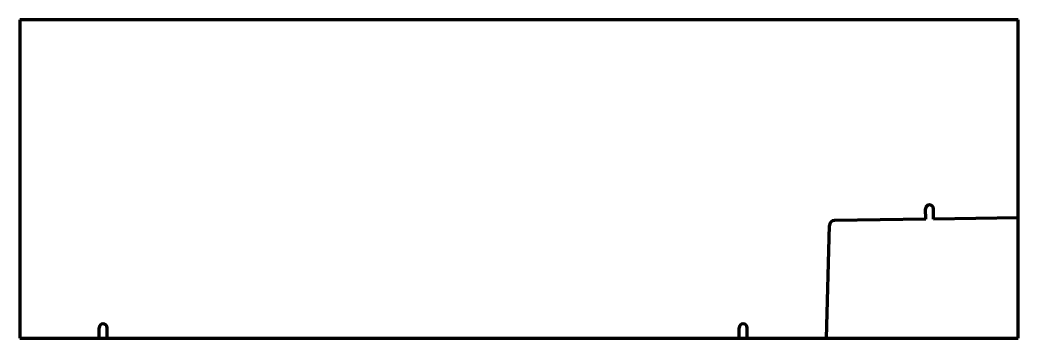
# Model space of a CAD drawing. Header units: millimetres. Extents: x 0 to 2438, y 0 to 778.
import ezdxf

# ---------------------------------------------------------------- set-up
doc = ezdxf.new("R2010")
doc.units = ezdxf.units.MM
doc.layers.add('1', color=7, linetype='Continuous')

msp = doc.modelspace()

# ---------------------------------------------------------------- linework, layer by layer
at = {"color": 7, "lineweight": 90}
for p, q in [((2438.4, 777.9), (0, 777.9)), ((0, 777.9), (0, 0)), ((2438.4, 0), (2438.4, 777.9)), ((0, 0), (2438.4, 0))]:
    msp.add_line(p, q, dxfattribs=at)
at = {"layer": '1', "color": 7, "lineweight": 90}
for p, q in [((2213, 290.6), (2212.6, 316)), ((2232, 290.8), (2231.7, 316.2)), ((2438.4, 293.7), (2232, 290.8)), ((1970.1, 0), (1977.7, 275.2)), ((2213, 290.6), (1990.2, 287.5)), ((193.7, 0), (193.7, 25.4)), ((212.7, 0), (212.7, 25.4)), ((1757.4, 0), (1757.4, 25.4)), ((1776.4, 0), (1776.4, 25.4))]:
    msp.add_line(p, q, dxfattribs=at)
for centre, radius, start, end in [((2222.1, 316.1), 9.53, 0.7902, 180.7902), ((1990.4, 274.8), 12.7, 90.7902, 178.4176), ((203.2, 25.4), 9.53, 0, 180), ((1766.9, 25.4), 9.53, 0, 180)]:
    msp.add_arc(centre, radius, start, end, dxfattribs=at)

doc.saveas('drawing.dxf')
